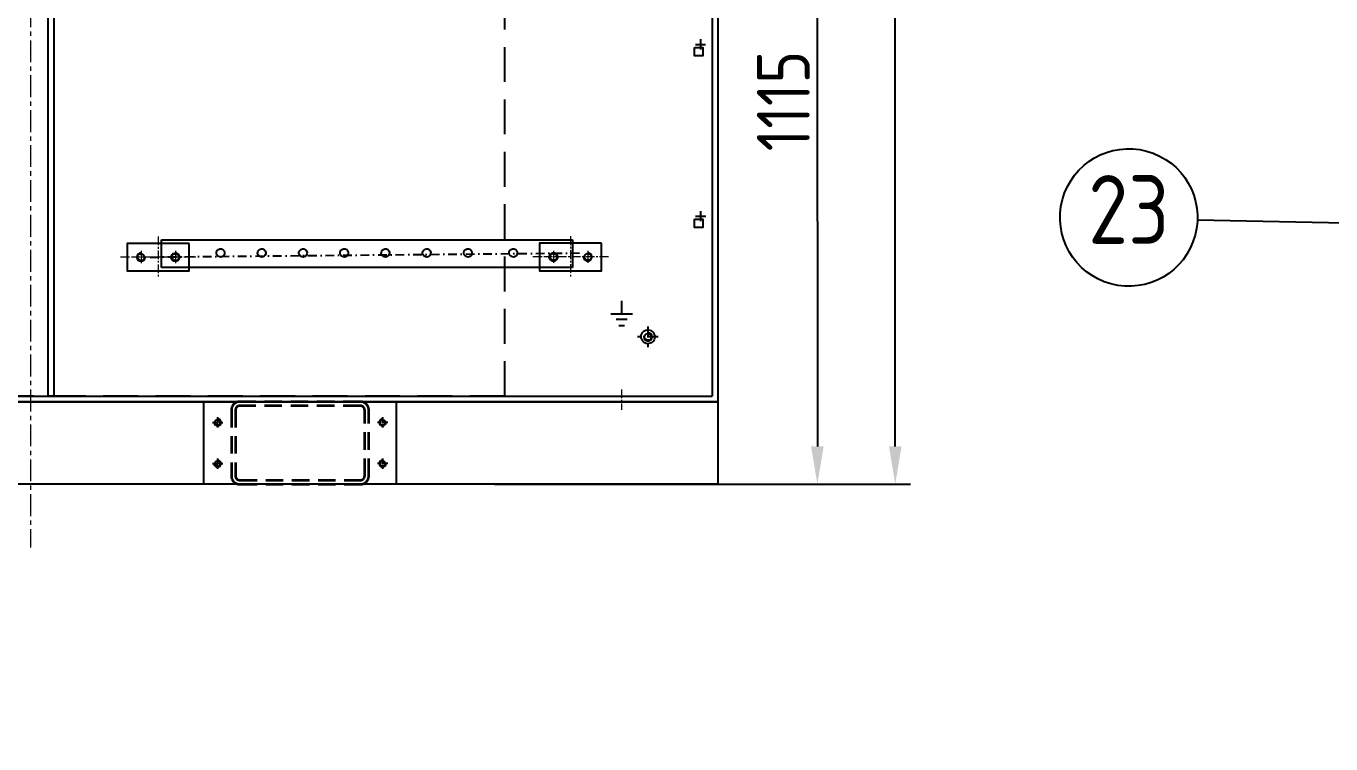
# Model space of a CAD drawing. Header units: millimetres. Extents: x -185079 to -2648, y 85916 to 249201.
# Drawn here: x -53619 to -51721, y 132105 to 133150 of the extents above; entities that cross this region are included whole.
import ezdxf

# ---------------------------------------------------------------- set-up
doc = ezdxf.new("R2010")
doc.units = ezdxf.units.MM
for name, pattern in [('CENTER', [50.800000000000004, 31.75, -6.35, 6.35, -6.35]), ('CENTERX2', [101.60000000000001, 63.5, -12.7, 12.7, -12.7]), ('DASHDOT', [25.4, 12.7, -6.35, 0, -6.35]), ('DASHED', [19.049999999999997, 12.7, -6.35]), ('HIDDEN', [9.524999999999999, 6.35, -3.175]), ('点画线', [18, 12, -2, 2, -2])]:
    doc.linetypes.add(name, pattern=pattern)
doc.layers.get('0').update_dxf_attribs({"color": 255, "linetype": 'DASHDOT'})
for name, color, linetype in [('01粗实线', 7, 'Continuous'), ('1', 4, 'Continuous'), ('2', 3, 'Continuous'), ('3', 6, 'HIDDEN'), ('3中心线层', 1, 'CENTER'), ('细线', 1, 'Continuous')]:
    doc.layers.add(name, color=color, linetype=linetype)
for name, color, linetype, lineweight in [('2中心线层', 1, 'CENTER', 25), ('2细线层', 4, 'Continuous', 35), ('4虚线层', 6, 'DASHED', 35), ('中心线层', 1, '点画线', 18), ('尺寸线层', 3, 'Continuous', 18), ('点画线1', 4, 'CENTERX2', 20)]:
    doc.layers.add(name, color=color, linetype=linetype, lineweight=lineweight)
doc.styles.get("Standard").update_dxf_attribs({"font": 'gbenor.shx', "bigfont": 'gbcbig.shx'})

msp = doc.modelspace()

# ---------------------------------------------------------------- linework, layer by layer
at = {"extrusion": (-0.004685415688226634, -0.01745240643729067, 0.9998367168639968)}
msp.add_line((-53438.70676895085, 132813.4814852142, 2427.729937463842), (-52809.56858841167, 132819.542955423, 2146.361095726649), dxfattribs=at)
at = {"layer": '01粗实线', "lineweight": -3, "ltscale": 2, "transparency": 33554687, "extrusion": (-0.004685415688226634, -0.01745240643729067, 0.9998367168639968)}
for p, q in [((-53422.39753343906, 132798.4475848735, 2143.121043346727), (-53422.40080480842, 132838.4414926797, 2143.819131939146)), ((-53422.40080480842, 132838.4414926797, 2143.819131939146), (-52824.46436524187, 132838.4414926798, 2146.621170239256)), ((-52824.46436524187, 132838.4414926798, 2146.621170239256), (-52824.46109387255, 132798.4475848736, 2145.923081646837)), ((-52824.46109387255, 132798.4475848736, 2145.923081646837), (-53422.39753343906, 132798.4475848735, 2143.121043346727))]:
    msp.add_line(p, q, dxfattribs=at)
at = {"layer": '01粗实线', "lineweight": -3, "ltscale": 2, "extrusion": (-0.004685415688226634, -0.01745240643729067, 0.9998367168639968)}
for centre, radius in [((-85950.78331368149, 114467.7696232776, 75.42476583535426), 5.999999999999967), ((-85892.8359256532, 114483.3291933454, 75.42476583535381), 5.999999999999967), ((-85834.88853762476, 114498.8887634135, 75.42476583535654), 5.999999999999968), ((-85776.94114959653, 114514.4483334812, 75.42476583536018), 5.999999999999968), ((-85718.99376156833, 114530.007903549, 75.42476583535063), 5.999999999999968), ((-85661.04637353984, 114545.5674736166, 75.42476583535245), 5.999999999999968), ((-85603.09898551163, 114561.1270436843, 75.42476583535927), 5.999999999999968), ((-85539.35685868052, 114578.2425707588, 75.42476583534972), 5.999999999999968), ((-86012.5713868791, 114450.0412850875, 359.8012259285415), 5.999999999999968), ((-85481.38699661917, 114592.6706773749, 346.4935396653295), 5.999999999999968)]:
    msp.add_circle(centre, radius, dxfattribs=at)
at = {"layer": '1', "lineweight": -3, "ltscale": 2, "transparency": 33554687, "extrusion": (-0.004685415688226634, -0.01745240643729067, 0.9998367168639968)}
for p, q in [((-53586.98576769961, 132611.0598932379, 1761.893435691568), (-53587.14230508279, 134524.7972003432, 1795.297477863427)), ((-53579.14239292249, 134524.7972003432, 1795.334966898694), (-53578.98585553934, 132611.0598932379, 1761.930924726836)), ((-53578.98585553934, 132611.0598932379, 1761.930924726836), (-53586.98576769961, 132611.0598932379, 1761.893435691568))]:
    msp.add_line(p, q, dxfattribs=at)
at = {"layer": '1', "color": 3, "lineweight": -3, "ltscale": 2, "extrusion": (-0.004685415688226648, -0.01745240643729063, 0.9998367168639968), "elevation": 1.311263986281119e-08}
msp.add_lwpolyline([(-89340.74435583597, 116693.2017122206), (-79605.60479144276, 119307.2036772036), (-77739.80294518075, 112358.532017356), (-87474.94250957393, 109744.530052373)], close=True, dxfattribs=at)
at = {"layer": '1', "lineweight": -3, "ltscale": 2, "extrusion": (-0.004685415688226648, -0.01745240643729063, 0.9998367168639968), "elevation": 1.311264075806094e-08}
msp.add_lwpolyline([(-87231.2481748564, 109916.2399077064), (-77857.25883072625, 112433.2686984296), (-79666.37327405855, 119170.8235395233), (-89040.36261818874, 116653.7947488001), (-87231.2481748564, 109916.2399077064)], dxfattribs=at)
at = {"layer": '1', "lineweight": -3, "ltscale": 2, "extrusion": (2.14093537892826e-06, -0.03489930510489431, 0.99939083370752)}
for points, elevation in [([(-52638.69524418328, 133123.5826714801), (-52626.6952441858, 133123.5829168875), (-52626.69499877837, 133111.58291689), (-52638.69499877586, 133111.5826714826)], -2269.576923313616), ([(-52638.69013230748, 132873.6207477434), (-52626.69013231, 132873.6209931508), (-52626.68988690257, 132861.6209931533), (-52638.68988690006, 132861.6207477459)], -2265.213821704299)]:
    msp.add_lwpolyline(points, close=True, dxfattribs=dict(at, elevation=elevation))
at = {"layer": '1', "lineweight": -3, "ltscale": 2, "extrusion": (-0.004685415688226648, -0.01745240643729065, 0.9998367168639969)}
for points, elevation in [([(-85998.44211422555, 114474.5436044521), (-86085.36319626805, 114451.2042493504), (-86074.99014955621, 114412.5726573315), (-85988.06906751369, 114435.9120124332)], 359.8012259285433), ([(-85418.9682339422, 114630.13930513), (-85505.8893159847, 114606.7999500284), (-85495.51626927286, 114568.1683580095), (-85408.59518723034, 114591.5077131111)], 346.493539661617)]:
    msp.add_lwpolyline(points, close=True, dxfattribs=dict(at, elevation=elevation))
for centre in [(-86060.86087690265, 114437.0749766968, 359.8012259285433), (-86012.57138687908, 114450.0412850867, 359.8012259285433), (-85481.38699661932, 114592.6706773748, 346.4935396616174), (-85433.09750659573, 114605.6369857646, 346.493539661617)]:
    msp.add_circle(centre, 5, dxfattribs=at)
at = {"layer": '1', "lineweight": -3, "ltscale": 3, "extrusion": (-0.004685415688226648, -0.01745240643729067, 0.9998367168639969)}
for radius in [10, 5]:
    msp.add_circle((-85318.37055440509, 114510.1221480054, 15.69593051169113), radius, dxfattribs=at)
at = {"layer": '1', "color": 3, "lineweight": -3, "ltscale": 2, "extrusion": (-0.004685415688226648, -0.01745240643729065, 0.9998367168639969)}
for centre, radius, start, end in [((-86060.86087690265, 114437.0749766968, 359.8012259285433), 5.999999999999999, 105.0300830922029, 15.03008309200652), ((-86012.57138687908, 114450.0412850867, 359.8012259285433), 6, 195.0300830918723, 105.030083091666), ((-85481.38699661932, 114592.6706773748, 346.4935396616174), 5.999999999999999, 105.0300830921047, 15.03008309187229), ((-85433.09750659573, 114605.6369857646, 346.493539661617), 6, 195.0300830920065, 105.0300830918363)]:
    msp.add_arc(centre, radius, start, end, dxfattribs=at)
at = {"layer": '1', "color": 3, "lineweight": -3, "ltscale": 3, "extrusion": (-0.004685415688226648, -0.01745240643729067, 0.9998367168639969)}
msp.add_arc((-85318.37055440509, 114510.1221480054, 15.69593051169113), 6, 195.0300830920065, 105.0300830919705, dxfattribs=at)
at = {"layer": '2', "transparency": 33554687, "extrusion": (-0.004685415688226648, -0.01745240643729067, 0.9998367168639968)}
for p, q in [((-52354.6813685568, 132538.0710114914, 1766.394197324823), (-52354.84411821303, 134527.7560468766, 1801.12389746912)), ((-52468.09407311489, 133542.9179451233, 1783.402585935683), (-52468.01187995864, 132538.0710114914, 1765.863110051152)), ((-52937.77715398328, 132483.0793882578, 1762.701812120493), (-52446.00762338493, 132483.0793882578, 1765.006333083561)), ((-52701.8922788845, 132483.0793882578, 1763.807211307941), (-52332.67711198309, 132483.0793882578, 1765.537420357232))]:
    msp.add_line(p, q, dxfattribs=at)
at = {"layer": '2', "extrusion": (-0.004685415688226634, -0.01745240643729067, 0.9998367168639968)}
msp.add_circle((-84687.69132015691, 114871.035620579, 668.7548034046254), 99.99999999999837, dxfattribs=at)
at = {"layer": '2', "transparency": 33554687, "extrusion": (-0.004685415688226648, -0.01745240643729067, 0.9998367168639968)}
for points in [[(-85047.83542768823, 114411.9194518375, -301.6990633298294), (-85030.12928134624, 114416.6737649138, -301.6990633298294), (-85024.71941528843, 114361.1781693497, -301.6990633298294)], [(-84938.38077388579, 114441.3093417536, -301.6990633298296), (-84920.6746275438, 114446.0636548299, -301.6990633298296), (-84915.264761486, 114390.5680592658, -301.6990633298296)]]:
    msp.add_solid(points, dxfattribs=at)
at = {"layer": '2中心线层', "lineweight": -3, "ltscale": 0.5, "extrusion": (-0.004685415688226648, -0.01745240643729067, 0.9998367168639969)}
for p, q in [((-52714.49124258527, 132712.5042901894, 2085.199668370908), (-52714.48878905821, 132682.5088593347, 2084.676101926594)), ((-52699.49018052121, 132697.5065747621, 2085.008177089877), (-52729.48985112226, 132697.5065747621, 2084.867593207624))]:
    msp.add_line(p, q, dxfattribs=at)
at = {"layer": '2细线层', "lineweight": -3, "ltscale": 3, "extrusion": (-0.004685415688226634, -0.01745240643729067, 0.9998367168639968)}
for p, q in [((-52621.15683404307, 134572.7491931588, 1800.661274829726), (-52620.99637434552, 132611.0598932382, 1766.420236692673)), ((-54612.973847982, 132603.0611116766, 1756.945849200034), (-52637.48273740431, 132603.0611116766, 1766.203357836529)), ((-54604.9745900955, 132611.0598932382, 1757.12295594634), (-52620.99637434552, 132611.0598932382, 1766.420236692673))]:
    msp.add_line(p, q, dxfattribs=at)
at = {"layer": '2细线层', "lineweight": -3, "ltscale": 3, "transparency": 33554687, "extrusion": (-0.004685415688226634, -0.01745240643729067, 0.9998367168639968)}
for p, q in [((-52613.15757615661, 134580.7479747199, 1800.838381583469), (-52612.99580791136, 132603.0611116764, 1766.318108016895)), ((-54612.973847982, 132603.0611116764, 1756.945849200028), (-52612.99580791145, 132603.0611116764, 1766.318108016894)), ((-52612.99580791136, 132603.0611116764, 1766.318108016895), (-54612.973847982, 132603.0611116764, 1756.945849200028)), ((-53360.70039968973, 132603.0611116763, 1762.814229068071), (-53080.70347407988, 132603.0611116759, 1764.126345302426)), ((-53360.69058558164, 132483.0793882574, 1760.719963290811), (-53360.70039968973, 132603.0611116763, 1762.814229068071)), ((-53080.70347407988, 132603.0611116759, 1764.126345302426), (-53080.6936599718, 132483.0793882572, 1762.032079525168)), ((-52612.99580791145, 132603.0611116764, 1766.318108016894), (-52612.98599380329, 132483.0793882576, 1764.223842239636)), ((-52612.98599380329, 132483.0793882576, 1764.223842239636), (-54612.96403387379, 132483.0793882576, 1754.851583422768)), ((-53080.6936599718, 132483.0793882572, 1762.032079525168), (-53360.69058558164, 132483.0793882574, 1760.719963290811))]:
    msp.add_line(p, q, dxfattribs=at)
at = {"layer": '2细线层', "lineweight": -3, "ltscale": 3, "extrusion": (-0.004685415688226652, -0.01745240643729066, 0.9998367168639969)}
for centre in [(-85890.89677403917, 114221.7871186147, -301.6990633298403), (-85659.10722192586, 114284.025398885, -301.6990633298262), (-85875.33720397149, 114163.8397305864, -301.6990633298446), (-85643.54765185795, 114226.0780108572, -301.6990633298292)]:
    msp.add_circle(centre, 4, dxfattribs=at)
at = {"layer": '2细线层', "color": 3, "lineweight": -3, "ltscale": 3, "extrusion": (-0.004685415688226652, -0.01745240643729066, 0.9998367168639969)}
for centre, start, end in [((-85890.89677403917, 114221.7871186147, -301.6990633298403), 195.0300830918743, 105.0300830917878), ((-85659.10722192586, 114284.025398885, -301.6990633298262), 105.0300830919921, 15.0300830919921), ((-85875.33720397149, 114163.8397305864, -301.6990633298446), 195.0300830917878, 105.0300830917878), ((-85643.54765185795, 114226.0780108572, -301.6990633298292), 105.0300830921531, 15.0300830918743)]:
    msp.add_arc(centre, 5, start, end, dxfattribs=at)
at = {"layer": '3', "ltscale": 8}
msp.add_line((-52922.99305839618, 132611.0598932382, 1765.005025611326), (-52922.83207942471, 133594.4053791575, 1782.170327762964), dxfattribs=at)
at = {"layer": '3', "ltscale": 8, "extrusion": (-0.004685415688226634, -0.01745240643729067, 0.9998367168639968)}
msp.add_line((-52922.99305839618, 132611.0598932382, 1765.005025611326), (-54302.97790604489, 132611.0598932381, 1758.538167027685), dxfattribs=at)
at = {"layer": '3中心线层', "extrusion": (2.14093537892826e-06, -0.03489930510489431, 0.99939083370752)}
for p, q in [((-52638.0380608603, 133130.4763583846, 1775.406923944089), (-52638.03806103364, 133115.480927182, 1775.145174844013)), ((-52645.53789624841, 133122.9786427832, 1775.240903809389), (-52630.53822564555, 133122.9786427832, 1775.311194978713)), ((-52638.01761480163, 132880.5144345956, 1771.043870241466), (-52638.01761497498, 132865.519003393, 1770.782121141389)), ((-52645.51745018974, 132873.0167189943, 1770.877850106766), (-52630.51777958688, 132873.0167189943, 1770.948141276089))]:
    msp.add_line(p, q, dxfattribs=at)
at = {"layer": '3中心线层', "ltscale": 0.25, "extrusion": (-0.004685415688226652, -0.01745240643729066, 0.9998367168639969)}
for p, q in [((-53340.69877914377, 132580.5645385352, 1762.515276823002), (-53340.69755238024, 132565.5668231079, 1762.253493600845)), ((-53100.70141433553, 132580.5645385346, 1763.639947881028), (-53100.700187572, 132565.5668231072, 1763.378164658871)), ((-53348.19808341227, 132573.0656808216, 1762.34923924136), (-53333.19824811174, 132573.0656808216, 1762.419531182487)), ((-53093.2008833035, 132573.0656808209, 1763.544202240513), (-53108.20071860403, 132573.0656808209, 1763.473910299386)), ((-53340.69387208975, 132520.573676826, 1761.46814393437), (-53340.69264532621, 132505.5759613986, 1761.206360712213)), ((-53100.69650728117, 132520.5736768256, 1762.592814992404), (-53100.69528051765, 132505.5759613983, 1762.331031770247)), ((-53348.19317635825, 132513.0748191123, 1761.302106352728), (-53333.19334105771, 132513.0748191123, 1761.372398293855)), ((-53093.19597624915, 132513.074819112, 1762.497069351889), (-53108.19581154967, 132513.074819112, 1762.426777410762))]:
    msp.add_line(p, q, dxfattribs=at)
at = {"layer": '4虚线层', "ltscale": 2, "extrusion": (-0.004685415688226634, -0.01745240643729067, 0.9998367168639968)}
for p, q in [((-53132.7029031217, 132603.0611116761, 1763.882666573196), (-53308.70097064797, 132603.0611116763, 1763.057907797315)), ((-53132.70241241632, 132597.0620255051, 1763.777953284332), (-53308.70047994251, 132597.0620255053, 1762.953194508451)), ((-53320.69985747757, 132591.0629393345, 1762.792247666689), (-53320.69200619112, 132495.0775605995, 1761.116835044882)), ((-53314.69992335735, 132591.0629393344, 1762.820364443138), (-53314.69207207087, 132495.0775605994, 1761.144951821332)), ((-53126.69413630425, 132495.0775605993, 1762.025944150114), (-53126.70198759071, 132591.0629393343, 1763.701356771921)), ((-53120.69420218402, 132495.0775605993, 1762.054060926565), (-53120.70205347048, 132591.0629393343, 1763.729473548372)), ((-53308.6916472453, 132489.0784744285, 1761.06835530892), (-53132.69357971906, 132489.0784744283, 1761.8931140848)), ((-53308.69115653988, 132483.0793882575, 1760.963642020056), (-53132.69308901364, 132483.0793882574, 1761.788400795939))]:
    msp.add_line(p, q, dxfattribs=at)
for centre, radius, start, end in [((-85864.65937144443, 114247.4697723929, -301.6990633298378), 11.99999999998541, 105.0300830919214, 195.0300830918723), ((-85864.65937144443, 114247.4697723929, -301.699063329836), 6.00000000000726, 105.0300830921047, 195.0300830918363), ((-85694.6803665612, 114293.1111779244, -301.6990633298265), 11.99999999999905, 15.03008309192142, 105.0300830919885), ((-85694.68036656131, 114293.1111779245, -301.6990633298283), 5.999999999999071, 15.03008309200652, 105.0300830920426), ((-85839.76405933603, 114154.7539515473, -301.6990633298299), 12.00000000001113, 195.0300830919705, 285.0300830912634), ((-85839.76405933601, 114154.7539515474, -301.6990633298321), 5.999999999995556, 195.0300830919705, 285.030083091738), ((-85669.78505445298, 114200.3953570793, -301.6990633298362), 5.999999999999154, 285.030083091738, 15.03008309187229), ((-85669.78505445292, 114200.395357079, -301.6990633298299), 12.00000000000558, 285.0300830925794, 15.03008309190337)]:
    msp.add_arc(centre, radius, start, end, dxfattribs=at)
at = {"layer": '中心线层', "linetype": 'CENTER', "transparency": 33554687, "extrusion": (-0.004685415688226634, -0.01745240643729067, 0.9998367168639968)}
msp.add_line((-53613.16079682745, 134754.3568918833, 1799.182573823058), (-53612.96748428342, 132391.0273165145, 1757.930955584487), dxfattribs=at)
at = {"layer": '尺寸线层', "lineweight": -3, "ltscale": 20, "transparency": 33554687, "extrusion": (-0.004685415688226634, -0.01745240643729067, 0.9998367168639968)}
msp.add_line((-50751.4967995292, 132843.1682717117, 1401.764791793055), (-51914.95927846968, 132867.0063713553, 2744.808817037994), dxfattribs=at)
at = {"layer": '点画线1', "color": 1, "ltscale": 0.2, "extrusion": (-0.004685415688226648, -0.01745240643729065, 0.9998367168639969)}
for p, q in [((-53427.13953959788, 132843.4769160678, 2428.307721534645), (-53427.13463254377, 132783.4860543585, 2427.260588646016)), ((-52827.08377553459, 132843.7091672176, 2417.81388583353), (-52827.07886848049, 132783.7183055082, 2416.766752944901)), ((-53372.13768996887, 132813.4814852131, 2428.041892207794), (-53482.13648217277, 132813.4814852131, 2427.526417972867)), ((-53452.13754762984, 132822.4801144695, 2427.824071788413), (-53452.13607551358, 132804.4828559567, 2427.509931921825)), ((-53402.13809662806, 132822.4801144695, 2428.058378258836), (-53402.13662451183, 132804.4828559567, 2427.744238392247)), ((-52772.08192590559, 132813.7137363629, 2417.54805650668), (-52882.08071810949, 132813.7137363629, 2417.032582271752)), ((-52852.08178356656, 132822.7123656193, 2417.330236087299), (-52852.0803114503, 132804.7151071065, 2417.01609622071)), ((-52802.08233256478, 132822.7123656193, 2417.564542557721), (-52802.08086044854, 132804.7151071065, 2417.250402691132))]:
    msp.add_line(p, q, dxfattribs=at)
at = {"layer": '点画线1', "color": 1, "ltscale": 0.2, "extrusion": (-0.004685415688226634, -0.01745240643729067, 0.9998367168639968)}
msp.add_line((-52752.99573877034, 132621.0087073444, 1765.975322907664), (-52752.99328930553, 132591.0629393347, 1765.452623322018), dxfattribs=at)
at = {"layer": '细线', "color": 1, "linetype": 'ByBlock', "lineweight": -3, "ltscale": 0.5, "extrusion": (-0.004685415688226648, -0.01745240643729066, 0.9998367168639968)}
for p, q in [((-52752.7049964754, 132731.0557806448, 1955.904718815597), (-52752.70653882749, 132749.9117029576, 1956.233846549997)), ((-52768.51040024657, 132731.0557806448, 1955.83065183492), (-52736.89959270422, 132731.0557806448, 1955.978785796274)), ((-52744.82334500118, 132722.6213138392, 1955.794427877639), (-52760.58526812663, 132722.6213138392, 1955.720564655132)), ((-52756.64409743377, 132714.1868470335, 1955.591807911547), (-52748.76313587105, 132714.1868470335, 1955.628739522801))]:
    msp.add_line(p, q, dxfattribs=at)

# ---------------------------------------------------------------- texts
at = {"layer": '2', "color": 3, "ltscale": 20, "transparency": 33554687, "extrusion": (-0.004685415688226648, -0.01745240643729067, 0.9998367168639968), "insert": (-52517.55243302852, 133040.4944783073, 1774.4008845877), "char_height": 77, "attachment_point": 5, "text_direction": (-8.178423507676502e-05, 0.9998476951563913, 0.01745221481048402)}
msp.add_mtext('1115', dxfattribs=at)
at = {"layer": '细线', "color": 3, "linetype": 'ByBlock', "lineweight": -3, "ltscale": 0.5, "extrusion": (-0.004685415688226649, -0.01745240643729063, 0.9998367168639968)}
msp.add_text('23', height=100.0000000000003, rotation=15.03008309191159, dxfattribs=at).set_placement((-84734.79366860929, 114806.5871351328))

doc.saveas('drawing.dxf')
